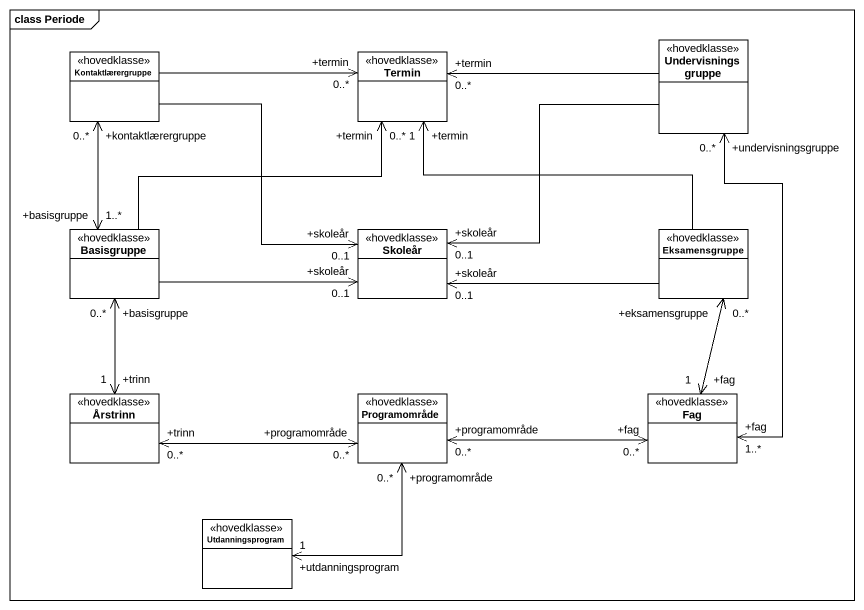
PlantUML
@startuml
mainframe class Periode
hide circle
hide empty members
class Kontaktlærergruppe <<hovedklasse>>
class Termin <<hovedklasse>>
class Undervisningsgruppe <<hovedklasse>>
class Basisgruppe <<hovedklasse>>
class Skoleår <<hovedklasse>>
class Eksamensgruppe <<hovedklasse>>
class Årstrinn <<hovedklasse>>
class Programområde <<hovedklasse>>
class Fag <<hovedklasse>>
class Utdanningsprogram <<hovedklasse>>
Kontaktlærergruppe -right-> "+termin\n0..*" Termin
Kontaktlærergruppe "+kontaktlærergruppe\n0..*" <--> "+basisgruppe\n1..*" Basisgruppe
Kontaktlærergruppe --> "+skoleår\n0..1" Skoleår
Undervisningsgruppe -left-> "+termin\n0..*" Termin
Undervisningsgruppe -left-> "+skoleår\n0..1" Skoleår
Undervisningsgruppe "+undervisningsgruppe\n0..*" <--> "+fag\n1..*" Fag
Basisgruppe -up-> "+termin\n0..*" Termin
Basisgruppe -right-> "+skoleår\n0..1" Skoleår
Basisgruppe "+basisgruppe\n0..*" <--> "+trinn\n1" Årstrinn
Eksamensgruppe -left-> "+termin\n1" Termin
Eksamensgruppe -left-> "+skoleår\n0..1" Skoleår
Eksamensgruppe "+eksamensgruppe\n0..*" <--> "+fag\n1" Fag
Årstrinn "+trinn\n0..*" <-right-> "+programområde\n0..*" Programområde
Programområde "+programområde\n0..*" <--> "+utdanningsprogram\n1" Utdanningsprogram
Fag "+fag\n0..*" <-left-> "+programområde\n0..*" Programområde
@enduml
